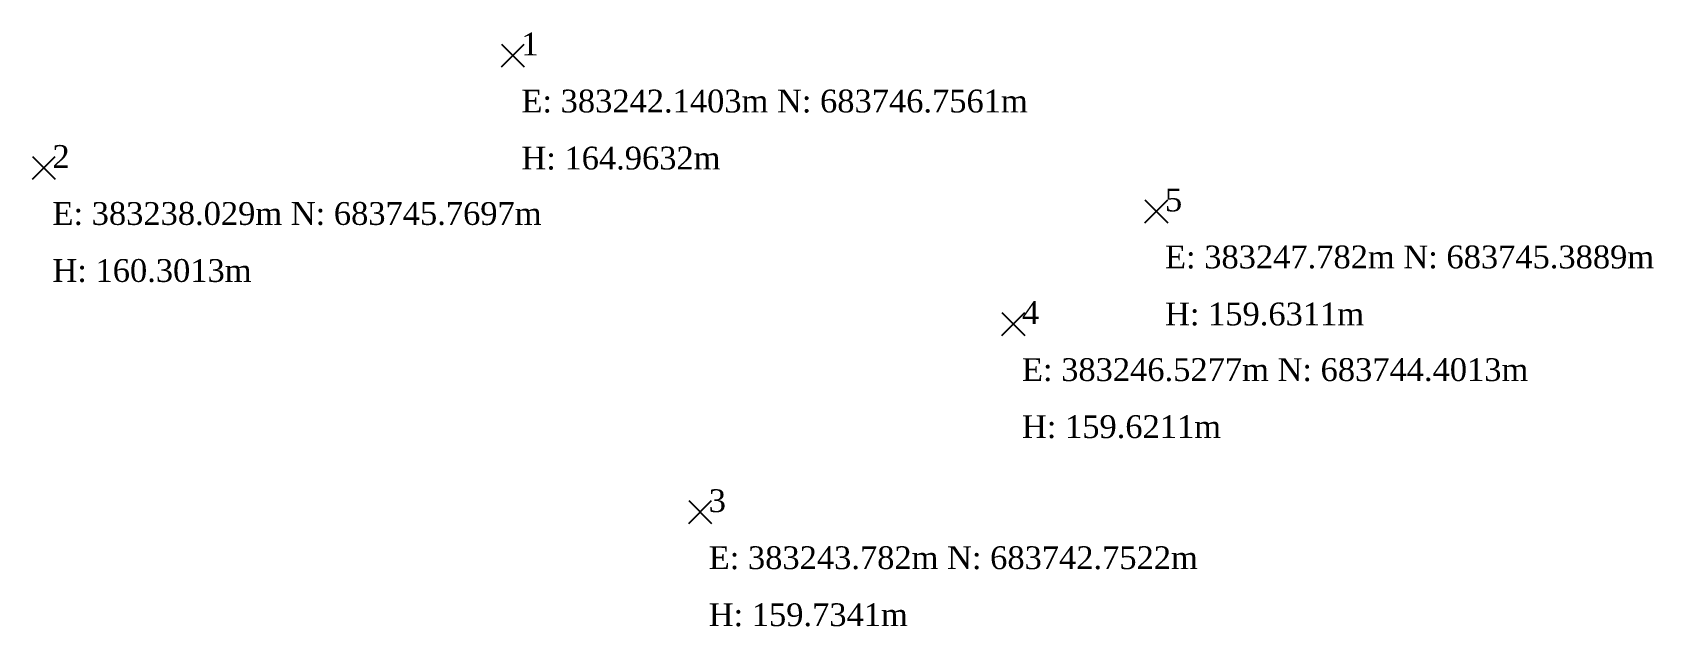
# Model space of a CAD drawing. Header units: millimetres. Extents: x 383237.9 to 383252.1, y 683741.7 to 683747.
import ezdxf

# ---------------------------------------------------------------- set-up
doc = ezdxf.new("R2010")
doc.units = ezdxf.units.MM
doc.header["$PDMODE"] = 3
doc.header["$PDSIZE"] = 0.1
doc.styles.get("Standard").update_dxf_attribs({"font": 'times.ttf'})

msp = doc.modelspace()

# ---------------------------------------------------------------- linework, layer by layer
at = {"layer": 'Survey.td2'}
for p in [(383242.14, 683746.756, 164.963), (383238.029, 683745.77, 160.301), (383247.782, 683745.389, 159.631), (383246.528, 683744.401, 159.621), (383243.782, 683742.752, 159.734)]:
    msp.add_point(p, dxfattribs=at)

# ---------------------------------------------------------------- texts
at = {"layer": 'Heights', "color": 24}
for s, p in [(' H: 164.9632m', (383242.14, 683745.756, 164.963)), (' H: 160.3013m', (383238.029, 683744.77, 160.301)), (' H: 159.6311m', (383247.782, 683744.389, 159.631)), (' H: 159.6211m', (383246.528, 683743.401, 159.621)), (' H: 159.7341m', (383243.782, 683741.752, 159.734))]:
    msp.add_text(s, height=0.2, dxfattribs=at).set_placement(p)
at = {"layer": 'Positions', "color": 7}
for s, p in [(' E: 383242.1403m N: 683746.7561m', (383242.14, 683746.256, 164.963)), (' E: 383238.029m N: 683745.7697m', (383238.029, 683745.27, 160.301)), (' E: 383247.782m N: 683745.3889m', (383247.782, 683744.889, 159.631)), (' E: 383246.5277m N: 683744.4013m', (383246.528, 683743.901, 159.621)), (' E: 383243.782m N: 683742.7522m', (383243.782, 683742.252, 159.734))]:
    msp.add_text(s, height=0.2, dxfattribs=at).set_placement(p)
at = {"layer": 'Survey.td2_Mark'}
for s, p in [(' 1', (383242.14, 683746.756, 164.963)), (' 2', (383238.029, 683745.77, 160.301)), (' 5', (383247.782, 683745.389, 159.631)), (' 4', (383246.528, 683744.401, 159.621)), (' 3', (383243.782, 683742.752, 159.734))]:
    msp.add_text(s, height=0.2, dxfattribs=at).set_placement(p)

doc.saveas('drawing.dxf')
